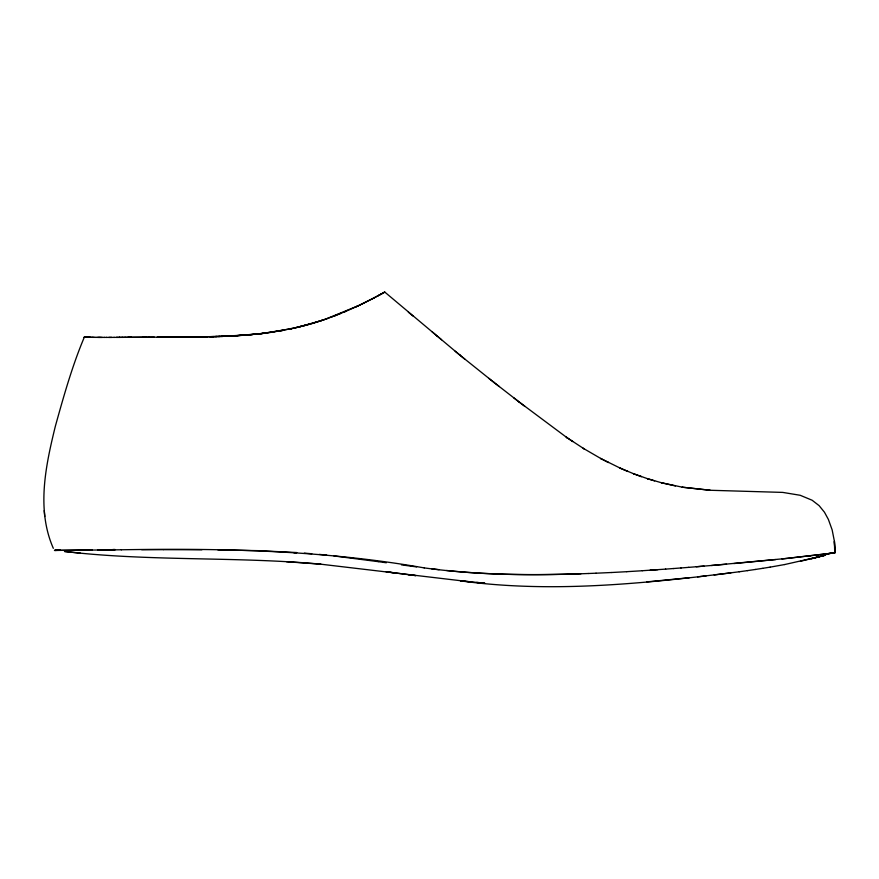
<?xml version="1.0" encoding="UTF-8"?>
<svg xmlns="http://www.w3.org/2000/svg" width="879" height="879" viewBox="0 0 879 879"><rect width="100%" height="100%" fill="white"/><g stroke="black" fill="none" stroke-linecap="round" stroke-linejoin="round"><path stroke-width="1.32" d="M455.146 351.193L460.069 355.27L384.749 292.048L383.683 292.663L384.31 292.3M384.76 292.048L384.189 292.377M382.211 293.487L383.859 292.564L383.079 292.993M382.354 293.399L383.321 292.861M382.651 293.234L378.168 295.685M381.838 293.685L379.354 295.047M380.464 294.443L382.079 293.553M378.014 295.773L379.871 294.762M376.586 296.542L378.761 295.366M377.465 296.058L373.421 298.223M373.619 298.113L376.014 296.838M372.707 298.585L374.421 297.684M371.85 299.036L374.245 297.772M372.575 298.651L358.412 305.694M371.685 299.124L364.049 302.991M361.983 304.002L364.005 303.013M359.852 305.024L361.906 304.035M359.753 305.068L355.38 307.112M358.39 305.694L325.659 319.121M357.533 306.112L348.04 310.364M345.513 311.43L348.117 310.331M343.92 312.111L346.436 311.056M345.568 311.419L334.932 315.704M341.349 313.188L333.602 316.22M332.24 316.726L335.02 315.66M332.35 316.682L326.9 318.681M324.252 319.615L327.021 318.637M317.693 321.791L325.702 319.099M321.626 320.505L324.373 319.56M323.054 320.022L312.375 323.428M321.725 320.461L297.684 327.307L272.545 332.152M316.429 322.175L308.452 324.538M312.43 323.406L290.96 328.823M309.76 324.186L293.685 328.241M305.76 325.274L297.64 327.318M818.854 556.803L784.584 564.56M825.524 555.143L800.461 561.263M710.331 490.273L682.335 487.208L710.331 490.273L782.749 492.405L800.198 495.284L812.141 500.239L819.129 505.656L824.469 512.237L828.392 519.434L832.149 529.894L834.402 541.299L835.039 552.693L826.326 554.133M289.422 329.131L292.191 328.548M290.993 328.812L261.151 333.69M834.753 552.748L834.391 541.332L835.006 552.704M281.027 330.746L283.84 330.229M784.551 564.56L770.158 567.131M282.719 330.427L259.799 333.811L236.264 335.8M833.808 552.902L834.687 552.737L828.425 553.572M762.884 568.306L770.081 567.131M833.71 552.924L833.006 553.034M832.721 553.078L787.859 558.33L711.474 565.505M755.281 569.471L762.796 568.317M272.567 332.141L266.853 332.965M747.381 570.625L755.402 569.46M739.14 571.779L747.524 570.614M834.797 552.726L827.117 553.781M739.305 571.757L714.155 574.954M730.91 572.877L697.552 576.855M264.03 333.328L233.32 335.954M826.238 553.847L781.947 558.945M265.612 333.064L246.757 335.097L221.508 336.448M823.799 554.188L825.656 553.968M816.547 555.001L818.723 554.77M706.178 575.888C624.716 585.293 542.233 592.094 460.552 580.865M808.933 555.836L810.987 555.605M255.426 334.306L258.305 333.998M689.411 577.723L655.635 581.03M775.619 559.571L733.877 563.549M646.922 581.854L655.294 581.085M249.636 334.844L252.537 334.58M726.515 564.208L696.278 566.757M704.057 566.109L688.62 567.373M680.928 567.977L688.828 567.34M248.054 334.833L224.409 336.217M673.226 568.559L681.148 567.933M665.491 569.131L673.424 568.526M665.678 569.109L642.329 570.724M650.108 570.207L657.899 569.669M642.252 570.746L626.782 571.68M626.76 571.691L611.334 572.526M230.375 336.097L234.924 335.833M611.334 572.515L596.017 573.207M231.924 335.976L215.465 336.525M228.925 336.108L218.541 336.536M588.425 573.504L596.05 573.196M588.49 573.493C533.685 575.646 478.594 575.371 424.161 567.878M222.903 336.382L210.806 336.734M60.091 550.265L54.784 550.408L55.806 550.419M55.652 550.375L54.432 550.419L121.445 549.782M55.74 550.375L60.332 550.254M580.986 573.745C536.179 575.24 491.218 575.13 446.587 570.482M219.882 336.415L209.455 336.69M216.86 336.503L195.753 336.921M213.839 336.58L206.444 336.756M200.401 336.866L207.796 336.723L192.743 336.965M203.532 336.899L194.336 336.954M200.5 336.943L183.766 337.042M55.915 550.419L92.306 549.957M195.72 336.987L183.667 337.075M194.391 337.02L180.788 337.064M112.82 549.507L115.072 549.485M130.828 337.305L143.134 337.228M127.894 337.327L131.103 337.305M142.695 337.228L146.145 337.206M191.325 337.042L180.667 337.086M97.569 549.924L115.094 549.814M125.005 337.338L149.122 337.195M122.148 337.36L131.059 337.305M143.024 337.239L154.363 337.162M177.811 337.075L182.151 337.053L168.823 337.107M125.236 337.338L119.346 337.371L122.401 337.349M149.034 337.206L160.154 337.151M174.844 337.086L179.107 337.075M157.253 337.151L176.064 337.086M160.945 337.14L169.878 337.107M113.94 337.393L116.896 337.371M163.912 337.129L166.889 337.118M121.324 549.771C222.596 548.144 324.197 550.265 424.216 567.9M114.248 337.382L108.853 337.404M172.899 337.107L175.943 337.096M111.666 337.393L106.447 337.404M141.684 549.705L163.307 549.661M104.107 337.393L106.744 337.404M163.428 549.672L201.917 549.76M104.436 337.404L97.943 337.382M99.734 337.393L102.217 337.393M97.712 337.382L100.096 337.393M95.833 337.371L98.085 337.382M96.174 337.371L92.416 337.349M92.713 337.349L94.416 337.36M90.933 337.327L92.822 337.349M89.647 337.316L91.097 337.338M88.57 337.305L91.361 337.338M89.757 337.327L87.032 337.294M88.032 337.305L90.01 337.327M88.779 337.316L84.736 337.261M87.658 337.305L84.834 337.261M217.871 549.88L258.019 550.65L296.772 552.55M86.845 337.294L84.175 337.261M84.296 337.261C72.397 365.301 63.651 396.352 55.333 426.315C45.62 465.87 36.292 509.468 53.322 548.32M84.428 337.261L84.054 337.261M286.532 561.736L320.923 564.175C235.616 556.429 149.617 561.516 64.486 551.463L80.319 553.1M293.74 552.671L296.289 552.825M304.332 553.133L311.781 553.748M476.671 582.436L484.736 583.173M320.472 564.153L468.463 581.634M484.582 583.195L460.409 580.788M319.319 554.385L326.768 555.132M333.976 555.946L378.607 561.692M431.655 568.801L439.082 569.669M408.526 574.723L415.866 575.624L386.013 571.735L393.605 572.767M416.613 566.911L401.439 564.867M378.794 561.714L386.31 562.769M675.457 485.955L661.305 482.725L682.587 487.241M654.613 480.879L647.384 478.659L661.766 482.835M640.791 476.418L641.395 476.649L633.484 473.726L648.021 478.857M627.079 471.133L627.848 471.463L619.838 468.002L634.286 474.023M620.761 468.408L600.555 458.42L608.4 462.53L607.554 462.09M601.533 458.937L583.162 448.268L584.052 448.828L566.351 437.215L567.153 437.786L518.995 401.868M571.888 440.983L572.723 441.555L566.351 437.215M513.819 397.879L524.862 406.395M519.522 402.274L493.855 382.321M488.823 378.366L499.305 386.595M494.229 382.618L459.86 355.094L464.859 359.203M408.361 312.188L413.284 316.231M432.094 331.79L436.929 335.844M436.808 335.734L441.566 339.766M44.741 516.489L44.247 510.622M825.458 555.143L811.361 558.703L825.48 555.154M119.577 337.371L116.61 337.382L119.621 337.36"/></g></svg>
